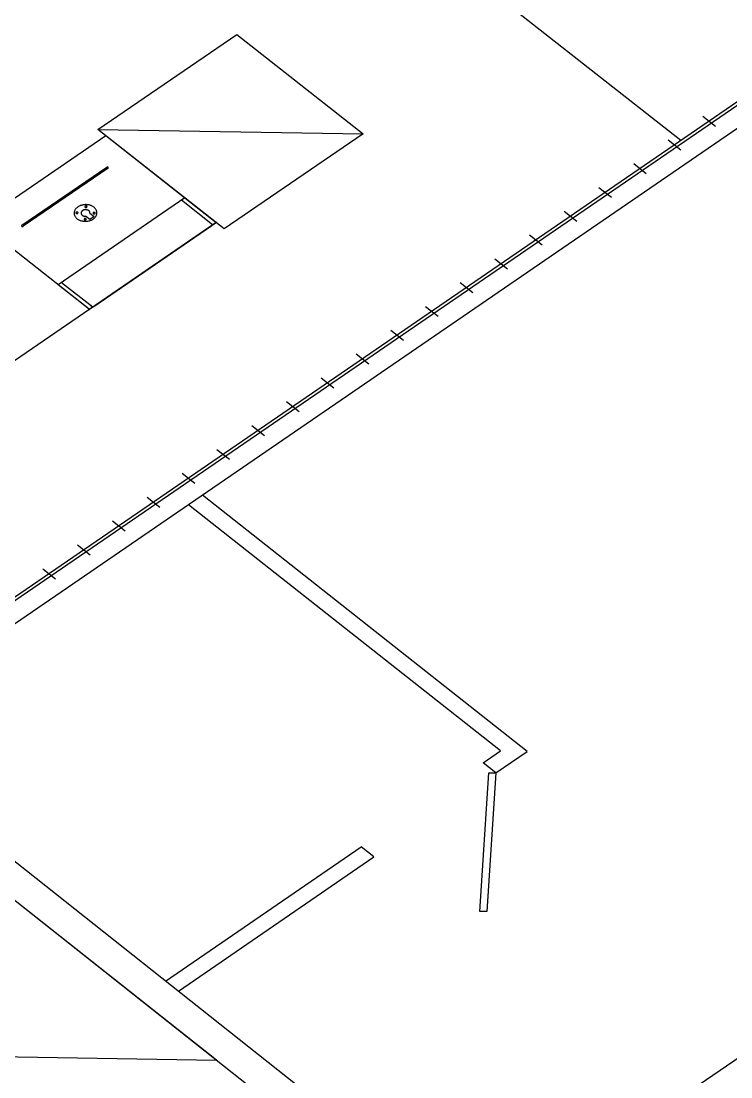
# Model space of a CAD drawing. Extents: x -68 to 264, y 51 to 115.
# Drawn here: x -26.24 to -22.79, y 75.26 to 80.38 of the extents above; entities that cross this region are included whole.
import ezdxf

# ---------------------------------------------------------------- set-up
doc = ezdxf.new("R2010")
doc.units = 0
doc.layers.get('0').update_dxf_attribs({"linetype": 'CONTINUOUS'})

msp = doc.modelspace()

# ---------------------------------------------------------------- linework, layer by layer
for p, q in [((-24.7687, 75.1208), (-33.8097, 82.2763)), ((-19.7388, 82.0454), (-27.098, 77.0019)), ((-19.662, 81.9856), (-27.0213, 76.9412)), ((-19.9126, 81.9431), (-27.1095, 77.011)), ((-23.0353, 79.8031), (-25.117, 81.4368)), ((-25.8627, 79.8571), (-25.189, 80.3175)), ((-25.189, 80.3175), (-24.5768, 79.8362)), ((-22.8663, 79.8719), (-22.9277, 79.92)), ((-27.8507, 78.4421), (-25.8245, 79.827)), ((-26.44, 79.4063), (-25.8245, 79.827)), ((-25.2506, 79.3752), (-25.8627, 79.8571)), ((-25.8627, 79.8571), (-24.5768, 79.8362)), ((-25.8245, 79.827), (-25.2889, 79.4053)), ((-24.5768, 79.8362), (-25.2506, 79.3752)), ((-23.0344, 79.7567), (-23.0958, 79.8048)), ((-26.2315, 79.3922), (-25.82, 79.6735)), ((-25.8139, 79.6687), (-26.2254, 79.3874)), ((-25.8198, 79.6736), (-25.82, 79.6735)), ((-25.8196, 79.6737), (-25.8198, 79.6736)), ((-25.8193, 79.6739), (-25.8196, 79.6737)), ((-25.8191, 79.674), (-25.8193, 79.6739)), ((-25.8188, 79.6741), (-25.8191, 79.674)), ((-25.8186, 79.6742), (-25.8188, 79.6741)), ((-25.8183, 79.6742), (-25.8186, 79.6742)), ((-25.818, 79.6743), (-25.8183, 79.6742)), ((-25.8177, 79.6743), (-25.818, 79.6743)), ((-25.8174, 79.6744), (-25.8177, 79.6743)), ((-25.8172, 79.6744), (-25.8174, 79.6744)), ((-25.8169, 79.6744), (-25.8172, 79.6744)), ((-25.8166, 79.6744), (-25.8169, 79.6744)), ((-25.8163, 79.6744), (-25.8166, 79.6744)), ((-25.816, 79.6743), (-25.8163, 79.6744)), ((-25.8157, 79.6743), (-25.816, 79.6743)), ((-25.8155, 79.6742), (-25.8157, 79.6743)), ((-25.8152, 79.6742), (-25.8155, 79.6742)), ((-25.8149, 79.6741), (-25.8152, 79.6742)), ((-25.8147, 79.674), (-25.8149, 79.6741)), ((-25.8145, 79.6739), (-25.8147, 79.674)), ((-25.8142, 79.6738), (-25.8145, 79.6739)), ((-25.814, 79.6737), (-25.8142, 79.6738)), ((-25.8138, 79.6735), (-25.814, 79.6737)), ((-25.8139, 79.6687), (-25.8137, 79.6688)), ((-25.8136, 79.6734), (-25.8138, 79.6735)), ((-25.8137, 79.6688), (-25.8135, 79.669)), ((-25.8134, 79.6732), (-25.8136, 79.6734)), ((-25.8135, 79.669), (-25.8133, 79.6691)), ((-25.8132, 79.673), (-25.8134, 79.6732)), ((-25.8133, 79.6691), (-25.8132, 79.6693)), ((-25.8131, 79.6729), (-25.8132, 79.673)), ((-25.8132, 79.6693), (-25.813, 79.6695)), ((-25.8129, 79.6727), (-25.8131, 79.6729)), ((-25.813, 79.6695), (-25.8129, 79.6697)), ((-25.8128, 79.6725), (-25.8129, 79.6727)), ((-25.8129, 79.6697), (-25.8128, 79.6699)), ((-25.8127, 79.6723), (-25.8128, 79.6725)), ((-25.8128, 79.6699), (-25.8126, 79.6701)), ((-25.8126, 79.6721), (-25.8127, 79.6723)), ((-25.8125, 79.6719), (-25.8126, 79.6721)), ((-25.8126, 79.6703), (-25.8125, 79.6705)), ((-25.8126, 79.6701), (-25.8126, 79.6703)), ((-25.8125, 79.6717), (-25.8125, 79.6719)), ((-25.8124, 79.6715), (-25.8125, 79.6717)), ((-25.8125, 79.6705), (-25.8124, 79.6707)), ((-25.8124, 79.6713), (-25.8124, 79.6715)), ((-25.8124, 79.6711), (-25.8124, 79.6713)), ((-25.8124, 79.6709), (-25.8124, 79.6711)), ((-25.8124, 79.6707), (-25.8124, 79.6709)), ((-23.2026, 79.6414), (-23.2639, 79.6896)), ((-23.3707, 79.5262), (-23.4321, 79.5744)), ((-25.4407, 79.5249), (-26.0563, 79.1039)), ((-25.4407, 79.5249), (-25.4576, 79.5134)), ((-25.3065, 79.3944), (-25.4576, 79.5134)), ((-25.4407, 79.5249), (-25.2896, 79.4059)), ((-25.9778, 79.4554), (-25.9781, 79.4528)), ((-25.9773, 79.4581), (-25.9778, 79.4554)), ((-25.9765, 79.4607), (-25.9773, 79.4581)), ((-25.9755, 79.4632), (-25.9765, 79.4607)), ((-25.9743, 79.4658), (-25.9755, 79.4632)), ((-25.9729, 79.4682), (-25.9743, 79.4658)), ((-25.9712, 79.4706), (-25.9729, 79.4682)), ((-25.9694, 79.4729), (-25.9712, 79.4706)), ((-25.9673, 79.4751), (-25.9694, 79.4729)), ((-25.9689, 79.4543), (-25.9691, 79.4541)), ((-25.9687, 79.4545), (-25.9689, 79.4543)), ((-25.9686, 79.4547), (-25.9687, 79.4545)), ((-25.9683, 79.4549), (-25.9686, 79.4547)), ((-25.9681, 79.4551), (-25.9683, 79.4549)), ((-25.9679, 79.4553), (-25.9681, 79.4551)), ((-25.9676, 79.4555), (-25.9679, 79.4553)), ((-25.9674, 79.4556), (-25.9676, 79.4555)), ((-25.9671, 79.4557), (-25.9674, 79.4556)), ((-25.9651, 79.4772), (-25.9673, 79.4751)), ((-25.9668, 79.4559), (-25.9671, 79.4557)), ((-25.9665, 79.456), (-25.9668, 79.4559)), ((-25.9662, 79.4561), (-25.9665, 79.456)), ((-25.9658, 79.4562), (-25.9662, 79.4561)), ((-25.9655, 79.4562), (-25.9658, 79.4562)), ((-25.9652, 79.4563), (-25.9655, 79.4562)), ((-25.9649, 79.4563), (-25.9652, 79.4563)), ((-25.9626, 79.4792), (-25.9651, 79.4772)), ((-25.9645, 79.4563), (-25.9649, 79.4563)), ((-25.9642, 79.4563), (-25.9645, 79.4563)), ((-25.9639, 79.4563), (-25.9642, 79.4563)), ((-25.9635, 79.4563), (-25.9639, 79.4563)), ((-25.9632, 79.4562), (-25.9635, 79.4563)), ((-25.9629, 79.4562), (-25.9632, 79.4562)), ((-25.9626, 79.4561), (-25.9629, 79.4562)), ((-25.96, 79.4811), (-25.9626, 79.4792)), ((-25.9622, 79.456), (-25.9626, 79.4561)), ((-25.962, 79.4559), (-25.9622, 79.456)), ((-25.9617, 79.4558), (-25.962, 79.4559)), ((-25.9614, 79.4557), (-25.9617, 79.4558)), ((-25.9611, 79.4555), (-25.9614, 79.4557)), ((-25.9609, 79.4553), (-25.9611, 79.4555)), ((-25.9606, 79.4552), (-25.9609, 79.4553)), ((-25.9604, 79.455), (-25.9606, 79.4552)), ((-25.9602, 79.4548), (-25.9604, 79.455)), ((-25.96, 79.4546), (-25.9602, 79.4548)), ((-25.9573, 79.4829), (-25.96, 79.4811)), ((-25.9599, 79.4544), (-25.96, 79.4546)), ((-25.9597, 79.4542), (-25.9599, 79.4544)), ((-25.9596, 79.4539), (-25.9597, 79.4542)), ((-25.9544, 79.4845), (-25.9573, 79.4829)), ((-25.9513, 79.486), (-25.9544, 79.4845)), ((-25.9482, 79.4874), (-25.9513, 79.486)), ((-25.9449, 79.4886), (-25.9482, 79.4874)), ((-25.9416, 79.4896), (-25.9449, 79.4886)), ((-25.944, 79.455), (-25.9443, 79.4539)), ((-25.9437, 79.456), (-25.944, 79.455)), ((-25.9433, 79.4569), (-25.9437, 79.456)), ((-25.9427, 79.4579), (-25.9433, 79.4569)), ((-25.9421, 79.4588), (-25.9427, 79.4579)), ((-25.9414, 79.4597), (-25.9421, 79.4588)), ((-25.9381, 79.4905), (-25.9416, 79.4896)), ((-25.9407, 79.4606), (-25.9414, 79.4597)), ((-25.9399, 79.4614), (-25.9407, 79.4606)), ((-25.9389, 79.4622), (-25.9399, 79.4614)), ((-25.938, 79.463), (-25.9389, 79.4622)), ((-25.9346, 79.4912), (-25.9381, 79.4905)), ((-25.9369, 79.4637), (-25.938, 79.463)), ((-25.9358, 79.4644), (-25.9369, 79.4637)), ((-25.9347, 79.465), (-25.9358, 79.4644)), ((-25.9335, 79.4655), (-25.9347, 79.465)), ((-25.9311, 79.4917), (-25.9346, 79.4912)), ((-25.9323, 79.466), (-25.9335, 79.4655)), ((-25.931, 79.4665), (-25.9323, 79.466)), ((-25.9275, 79.4921), (-25.9311, 79.4917)), ((-25.9297, 79.4668), (-25.931, 79.4665)), ((-25.9283, 79.4671), (-25.9297, 79.4668)), ((-25.927, 79.4674), (-25.9283, 79.4671)), ((-25.9239, 79.4923), (-25.9275, 79.4921)), ((-25.9256, 79.4676), (-25.927, 79.4674)), ((-25.9259, 79.4832), (-25.926, 79.4829)), ((-25.926, 79.4829), (-25.926, 79.4827)), ((-25.926, 79.4827), (-25.926, 79.4824)), ((-25.926, 79.4824), (-25.926, 79.4822)), ((-25.926, 79.4822), (-25.926, 79.4819)), ((-25.926, 79.4819), (-25.926, 79.4817)), ((-25.926, 79.4817), (-25.9259, 79.4814)), ((-25.9258, 79.4834), (-25.9259, 79.4832)), ((-25.9259, 79.4814), (-25.9258, 79.4812)), ((-25.9257, 79.4836), (-25.9258, 79.4834)), ((-25.9258, 79.4812), (-25.9257, 79.481)), ((-25.9255, 79.4839), (-25.9257, 79.4836)), ((-25.9257, 79.481), (-25.9256, 79.4808)), ((-25.9256, 79.4808), (-25.9255, 79.4805)), ((-25.9242, 79.4677), (-25.9256, 79.4676)), ((-25.9254, 79.4841), (-25.9255, 79.4839)), ((-25.9255, 79.4805), (-25.9253, 79.4803)), ((-25.9252, 79.4843), (-25.9254, 79.4841)), ((-25.9253, 79.4803), (-25.9251, 79.4801)), ((-25.925, 79.4845), (-25.9252, 79.4843)), ((-25.9251, 79.4801), (-25.9249, 79.4799)), ((-25.9248, 79.4847), (-25.925, 79.4845)), ((-25.9249, 79.4799), (-25.9247, 79.4797)), ((-25.9246, 79.4849), (-25.9248, 79.4847)), ((-25.9247, 79.4797), (-25.9245, 79.4796)), ((-25.9244, 79.4851), (-25.9246, 79.4849)), ((-25.9245, 79.4796), (-25.9242, 79.4794)), ((-25.9241, 79.4852), (-25.9244, 79.4851)), ((-25.9242, 79.4794), (-25.924, 79.4793)), ((-25.9228, 79.4677), (-25.9242, 79.4677)), ((-25.9238, 79.4854), (-25.9241, 79.4852)), ((-25.924, 79.4793), (-25.9237, 79.4791)), ((-25.9203, 79.4923), (-25.9239, 79.4923)), ((-25.9236, 79.4855), (-25.9238, 79.4854)), ((-25.9237, 79.4791), (-25.9234, 79.479)), ((-25.9233, 79.4856), (-25.9236, 79.4855)), ((-25.9234, 79.479), (-25.9231, 79.4789)), ((-25.923, 79.4857), (-25.9233, 79.4856)), ((-25.9231, 79.4789), (-25.9228, 79.4788)), ((-25.9226, 79.4858), (-25.923, 79.4857)), ((-25.9228, 79.4788), (-25.9225, 79.4787)), ((-25.9214, 79.4677), (-25.9228, 79.4677)), ((-25.9223, 79.4859), (-25.9226, 79.4858)), ((-25.9225, 79.4787), (-25.9222, 79.4787)), ((-25.922, 79.486), (-25.9223, 79.4859)), ((-25.9222, 79.4787), (-25.9218, 79.4786)), ((-25.9217, 79.486), (-25.922, 79.486)), ((-25.9218, 79.4786), (-25.9215, 79.4786)), ((-25.9213, 79.4861), (-25.9217, 79.486)), ((-25.9215, 79.4786), (-25.9212, 79.4786)), ((-25.92, 79.4677), (-25.9214, 79.4677)), ((-25.921, 79.4861), (-25.9213, 79.4861)), ((-25.9212, 79.4786), (-25.9208, 79.4786)), ((-25.9207, 79.4861), (-25.921, 79.4861)), ((-25.9208, 79.4786), (-25.9205, 79.4786)), ((-25.9203, 79.4861), (-25.9207, 79.4861)), ((-25.9205, 79.4786), (-25.9202, 79.4786)), ((-25.9166, 79.4922), (-25.9203, 79.4923)), ((-25.92, 79.486), (-25.9203, 79.4861)), ((-25.9202, 79.4786), (-25.9198, 79.4787)), ((-25.9197, 79.486), (-25.92, 79.486)), ((-25.9186, 79.4675), (-25.92, 79.4677)), ((-25.9198, 79.4787), (-25.9195, 79.4788)), ((-25.9193, 79.4859), (-25.9197, 79.486)), ((-25.9195, 79.4788), (-25.9192, 79.4788)), ((-25.919, 79.4859), (-25.9193, 79.4859)), ((-25.9192, 79.4788), (-25.9189, 79.4789)), ((-25.9187, 79.4858), (-25.919, 79.4859)), ((-25.9189, 79.4789), (-25.9186, 79.479)), ((-25.9184, 79.4857), (-25.9187, 79.4858)), ((-25.9186, 79.479), (-25.9183, 79.4792)), ((-25.9173, 79.4673), (-25.9186, 79.4675)), ((-25.9181, 79.4855), (-25.9184, 79.4857)), ((-25.9183, 79.4792), (-25.918, 79.4793)), ((-25.9179, 79.4854), (-25.9181, 79.4855)), ((-25.918, 79.4793), (-25.9177, 79.4795)), ((-25.9176, 79.4853), (-25.9179, 79.4854)), ((-25.9177, 79.4795), (-25.9175, 79.4796)), ((-25.9174, 79.4851), (-25.9176, 79.4853)), ((-25.9175, 79.4796), (-25.9172, 79.4798)), ((-25.9171, 79.4849), (-25.9174, 79.4851)), ((-25.9159, 79.467), (-25.9173, 79.4673)), ((-25.9172, 79.4798), (-25.917, 79.48)), ((-25.9169, 79.4848), (-25.9171, 79.4849)), ((-25.917, 79.48), (-25.9168, 79.4802)), ((-25.9167, 79.4846), (-25.9169, 79.4848)), ((-25.9168, 79.4802), (-25.9166, 79.4804)), ((-25.9165, 79.4844), (-25.9167, 79.4846)), ((-25.9131, 79.4919), (-25.9166, 79.4922)), ((-25.9166, 79.4804), (-25.9164, 79.4806)), ((-25.9164, 79.4841), (-25.9165, 79.4844)), ((-25.9162, 79.4839), (-25.9164, 79.4841)), ((-25.9164, 79.4806), (-25.9163, 79.4808)), ((-25.9163, 79.4808), (-25.9161, 79.4811)), ((-25.9161, 79.4837), (-25.9162, 79.4839)), ((-25.916, 79.4835), (-25.9161, 79.4837)), ((-25.9161, 79.4811), (-25.916, 79.4813)), ((-25.9159, 79.4832), (-25.916, 79.4835)), ((-25.916, 79.4813), (-25.9159, 79.4815)), ((-25.9158, 79.483), (-25.9159, 79.4832)), ((-25.9159, 79.4818), (-25.9158, 79.482)), ((-25.9159, 79.4815), (-25.9159, 79.4818)), ((-25.9146, 79.4667), (-25.9159, 79.467)), ((-25.9158, 79.4827), (-25.9158, 79.483)), ((-25.9158, 79.4825), (-25.9158, 79.4827)), ((-25.9158, 79.4823), (-25.9158, 79.4825)), ((-25.9158, 79.482), (-25.9158, 79.4823)), ((-25.9134, 79.4663), (-25.9146, 79.4667)), ((-25.9121, 79.4658), (-25.9134, 79.4663)), ((-25.9095, 79.4914), (-25.9131, 79.4919)), ((-25.9109, 79.4653), (-25.9121, 79.4658)), ((-25.9098, 79.4647), (-25.9109, 79.4653)), ((-25.9087, 79.4641), (-25.9098, 79.4647)), ((-25.9061, 79.4907), (-25.9095, 79.4914)), ((-25.9077, 79.4634), (-25.9087, 79.4641)), ((-25.9067, 79.4627), (-25.9077, 79.4634)), ((-25.9058, 79.4619), (-25.9067, 79.4627)), ((-25.9027, 79.4899), (-25.9061, 79.4907)), ((-25.905, 79.4611), (-25.9058, 79.4619)), ((-25.9043, 79.4603), (-25.905, 79.4611)), ((-25.9036, 79.4594), (-25.9043, 79.4603)), ((-25.903, 79.4585), (-25.9036, 79.4594)), ((-25.9025, 79.4575), (-25.903, 79.4585)), ((-25.8994, 79.4889), (-25.9027, 79.4899)), ((-25.9021, 79.4566), (-25.9025, 79.4575)), ((-25.9018, 79.4556), (-25.9021, 79.4566)), ((-25.9015, 79.4546), (-25.9018, 79.4556)), ((-25.9014, 79.4536), (-25.9015, 79.4546)), ((-25.8961, 79.4878), (-25.8994, 79.4889)), ((-25.893, 79.4865), (-25.8961, 79.4878)), ((-25.8901, 79.485), (-25.893, 79.4865)), ((-25.8872, 79.4834), (-25.8901, 79.485)), ((-25.8846, 79.4817), (-25.8872, 79.4834)), ((-25.882, 79.4799), (-25.8846, 79.4817)), ((-25.8843, 79.4543), (-25.8846, 79.4541)), ((-25.8841, 79.4544), (-25.8843, 79.4543)), ((-25.8838, 79.4545), (-25.8841, 79.4544)), ((-25.8835, 79.4546), (-25.8838, 79.4545)), ((-25.8832, 79.4547), (-25.8835, 79.4546)), ((-25.8828, 79.4548), (-25.8832, 79.4547)), ((-25.8825, 79.4549), (-25.8828, 79.4548)), ((-25.8822, 79.4549), (-25.8825, 79.4549)), ((-25.8818, 79.455), (-25.8822, 79.4549)), ((-25.8797, 79.4779), (-25.882, 79.4799)), ((-25.8815, 79.455), (-25.8818, 79.455)), ((-25.8812, 79.455), (-25.8815, 79.455)), ((-25.8808, 79.455), (-25.8812, 79.455)), ((-25.8805, 79.4549), (-25.8808, 79.455)), ((-25.8802, 79.4549), (-25.8805, 79.4549)), ((-25.8799, 79.4548), (-25.8802, 79.4549)), ((-25.8795, 79.4548), (-25.8799, 79.4548)), ((-25.8775, 79.4758), (-25.8797, 79.4779)), ((-25.8792, 79.4547), (-25.8795, 79.4548)), ((-25.8789, 79.4546), (-25.8792, 79.4547)), ((-25.8787, 79.4544), (-25.8789, 79.4546)), ((-25.8784, 79.4543), (-25.8787, 79.4544)), ((-25.8781, 79.4542), (-25.8784, 79.4543)), ((-25.8779, 79.454), (-25.8781, 79.4542)), ((-25.8756, 79.4736), (-25.8775, 79.4758)), ((-25.8738, 79.4714), (-25.8756, 79.4736)), ((-25.8723, 79.469), (-25.8738, 79.4714)), ((-25.871, 79.4666), (-25.8723, 79.469)), ((-25.8698, 79.4641), (-25.871, 79.4666)), ((-25.869, 79.4615), (-25.8698, 79.4641)), ((-25.8683, 79.4589), (-25.869, 79.4615)), ((-25.8679, 79.4563), (-25.8683, 79.4589)), ((-25.8677, 79.4537), (-25.8679, 79.4563)), ((-23.539, 79.4109), (-23.6003, 79.4591)), ((-25.2889, 79.4053), (-27.3153, 78.0188)), ((-25.9044, 78.9842), (-26.44, 79.4063)), ((-25.9781, 79.4528), (-25.9781, 79.4502)), ((-25.9781, 79.4502), (-25.978, 79.4475)), ((-25.978, 79.4475), (-25.9775, 79.4449)), ((-25.9775, 79.4449), (-25.9769, 79.4423)), ((-25.9769, 79.4423), (-25.976, 79.4398)), ((-25.976, 79.4398), (-25.9749, 79.4373)), ((-25.9749, 79.4373), (-25.9736, 79.4348)), ((-25.9736, 79.4348), (-25.972, 79.4325)), ((-25.972, 79.4325), (-25.9703, 79.4302)), ((-25.9703, 79.4302), (-25.9683, 79.428)), ((-25.9695, 79.4529), (-25.9696, 79.4527)), ((-25.9696, 79.4527), (-25.9696, 79.4524)), ((-25.9696, 79.4524), (-25.9695, 79.4522)), ((-25.9694, 79.4534), (-25.9695, 79.4532)), ((-25.9695, 79.4532), (-25.9695, 79.4529)), ((-25.9695, 79.4522), (-25.9695, 79.4519)), ((-25.9695, 79.4519), (-25.9694, 79.4517)), ((-25.9693, 79.4536), (-25.9694, 79.4534)), ((-25.9694, 79.4517), (-25.9694, 79.4515)), ((-25.9694, 79.4515), (-25.9693, 79.4512)), ((-25.9692, 79.4539), (-25.9693, 79.4536)), ((-25.9693, 79.4512), (-25.9691, 79.451)), ((-25.9691, 79.4541), (-25.9692, 79.4539)), ((-25.9691, 79.451), (-25.969, 79.4508)), ((-25.969, 79.4508), (-25.9688, 79.4506)), ((-25.9688, 79.4506), (-25.9686, 79.4504)), ((-25.9686, 79.4504), (-25.9684, 79.4502)), ((-25.9684, 79.4502), (-25.9682, 79.45)), ((-25.9683, 79.428), (-25.9662, 79.4259)), ((-25.9682, 79.45), (-25.968, 79.4498)), ((-25.968, 79.4498), (-25.9677, 79.4497)), ((-25.9677, 79.4497), (-25.9675, 79.4495)), ((-25.9675, 79.4495), (-25.9672, 79.4494)), ((-25.9672, 79.4494), (-25.9669, 79.4493)), ((-25.9669, 79.4493), (-25.9666, 79.4491)), ((-25.9666, 79.4491), (-25.9663, 79.4491)), ((-25.9663, 79.4491), (-25.966, 79.449)), ((-25.9662, 79.4259), (-25.9638, 79.4239)), ((-25.966, 79.449), (-25.9657, 79.4489)), ((-25.9657, 79.4489), (-25.9654, 79.4489)), ((-25.9654, 79.4489), (-25.965, 79.4488)), ((-25.965, 79.4488), (-25.9647, 79.4488)), ((-25.9647, 79.4488), (-25.9644, 79.4488)), ((-25.9644, 79.4488), (-25.964, 79.4488)), ((-25.964, 79.4488), (-25.9637, 79.4489)), ((-25.9638, 79.4239), (-25.9613, 79.4221)), ((-25.9637, 79.4489), (-25.9634, 79.4489)), ((-25.9634, 79.4489), (-25.963, 79.449)), ((-25.963, 79.449), (-25.9627, 79.4491)), ((-25.9627, 79.4491), (-25.9624, 79.4492)), ((-25.9624, 79.4492), (-25.9621, 79.4493)), ((-25.9621, 79.4493), (-25.9618, 79.4494)), ((-25.9618, 79.4494), (-25.9615, 79.4496)), ((-25.9615, 79.4496), (-25.9612, 79.4497)), ((-25.9613, 79.4221), (-25.9586, 79.4204)), ((-25.9612, 79.4497), (-25.961, 79.4499)), ((-25.961, 79.4499), (-25.9608, 79.45)), ((-25.9608, 79.45), (-25.9605, 79.4502)), ((-25.9605, 79.4502), (-25.9603, 79.4504)), ((-25.9603, 79.4504), (-25.9601, 79.4506)), ((-25.9601, 79.4506), (-25.96, 79.4508)), ((-25.96, 79.4508), (-25.9598, 79.4511)), ((-25.9598, 79.4511), (-25.9597, 79.4513)), ((-25.9597, 79.4513), (-25.9596, 79.4515)), ((-25.9595, 79.4537), (-25.9596, 79.4539)), ((-25.9596, 79.4515), (-25.9595, 79.4518)), ((-25.9594, 79.4535), (-25.9595, 79.4537)), ((-25.9595, 79.4518), (-25.9594, 79.452)), ((-25.9594, 79.4532), (-25.9594, 79.4535)), ((-25.9593, 79.453), (-25.9594, 79.4532)), ((-25.9594, 79.452), (-25.9593, 79.4523)), ((-25.9593, 79.4527), (-25.9593, 79.453)), ((-25.9593, 79.4525), (-25.9593, 79.4527)), ((-25.9593, 79.4523), (-25.9593, 79.4525)), ((-25.9586, 79.4204), (-25.9558, 79.4188)), ((-25.9558, 79.4188), (-25.9528, 79.4173)), ((-25.9528, 79.4173), (-25.9497, 79.416)), ((-25.9497, 79.416), (-25.9465, 79.4149)), ((-25.9465, 79.4149), (-25.9432, 79.4139)), ((-25.9445, 79.4529), (-25.9446, 79.4519)), ((-25.9446, 79.4519), (-25.9445, 79.4509)), ((-25.9443, 79.4539), (-25.9445, 79.4529)), ((-25.9445, 79.4509), (-25.9444, 79.4499)), ((-25.9444, 79.4499), (-25.9443, 79.4488)), ((-25.9443, 79.4488), (-25.944, 79.4479)), ((-25.944, 79.4479), (-25.9436, 79.4469)), ((-25.9436, 79.4469), (-25.9432, 79.4459)), ((-25.9432, 79.4459), (-25.9426, 79.445)), ((-25.9432, 79.4139), (-25.9398, 79.4131)), ((-25.9426, 79.445), (-25.942, 79.4441)), ((-25.942, 79.4441), (-25.9413, 79.4432)), ((-25.9413, 79.4432), (-25.9405, 79.4424)), ((-25.9405, 79.4424), (-25.9397, 79.4416)), ((-25.9398, 79.4131), (-25.9363, 79.4124)), ((-25.9397, 79.4416), (-25.9388, 79.4408)), ((-25.9388, 79.4408), (-25.9378, 79.4401)), ((-25.9378, 79.4401), (-25.9367, 79.4394)), ((-25.9367, 79.4394), (-25.9356, 79.4388)), ((-25.9363, 79.4124), (-25.9328, 79.4119)), ((-25.9356, 79.4388), (-25.9345, 79.4383)), ((-25.9345, 79.4383), (-25.9333, 79.4378)), ((-25.9333, 79.4378), (-25.932, 79.4374)), ((-25.9328, 79.4119), (-25.9292, 79.4116)), ((-25.932, 79.4374), (-25.9307, 79.437)), ((-25.9307, 79.437), (-25.9294, 79.4367)), ((-25.93, 79.4218), (-25.9301, 79.4216)), ((-25.9301, 79.4216), (-25.9301, 79.4213)), ((-25.9301, 79.4213), (-25.9301, 79.4211)), ((-25.9301, 79.4211), (-25.93, 79.4208)), ((-25.9299, 79.4223), (-25.93, 79.422)), ((-25.93, 79.422), (-25.93, 79.4218)), ((-25.93, 79.4208), (-25.93, 79.4206)), ((-25.93, 79.4206), (-25.9299, 79.4203)), ((-25.9298, 79.4225), (-25.9299, 79.4223)), ((-25.9299, 79.4203), (-25.9298, 79.4201)), ((-25.9297, 79.4228), (-25.9298, 79.4225)), ((-25.9298, 79.4201), (-25.9296, 79.4199)), ((-25.9296, 79.423), (-25.9297, 79.4228)), ((-25.9294, 79.4232), (-25.9296, 79.423)), ((-25.9296, 79.4199), (-25.9295, 79.4197)), ((-25.9295, 79.4197), (-25.9293, 79.4195)), ((-25.9294, 79.4367), (-25.9281, 79.4364)), ((-25.9293, 79.4234), (-25.9294, 79.4232)), ((-25.9291, 79.4236), (-25.9293, 79.4234)), ((-25.9293, 79.4195), (-25.9292, 79.4193)), ((-25.9292, 79.4193), (-25.929, 79.4191)), ((-25.9292, 79.4116), (-25.9256, 79.4115)), ((-25.9289, 79.4238), (-25.9291, 79.4236)), ((-25.929, 79.4191), (-25.9287, 79.4189)), ((-25.9286, 79.424), (-25.9289, 79.4238)), ((-25.9287, 79.4189), (-25.9285, 79.4187)), ((-25.9284, 79.4242), (-25.9286, 79.424)), ((-25.9285, 79.4187), (-25.9283, 79.4185)), ((-25.9281, 79.4243), (-25.9284, 79.4242)), ((-25.9283, 79.4185), (-25.928, 79.4184)), ((-25.9281, 79.4364), (-25.9267, 79.4362)), ((-25.9279, 79.4245), (-25.9281, 79.4243)), ((-25.928, 79.4184), (-25.9277, 79.4183)), ((-25.9276, 79.4246), (-25.9279, 79.4245)), ((-25.9277, 79.4183), (-25.9274, 79.4181)), ((-25.9273, 79.4248), (-25.9276, 79.4246)), ((-25.9274, 79.4181), (-25.9271, 79.418)), ((-25.927, 79.4249), (-25.9273, 79.4248)), ((-25.9271, 79.418), (-25.9268, 79.4179)), ((-25.9267, 79.425), (-25.927, 79.4249)), ((-25.9268, 79.4179), (-25.9265, 79.4179)), ((-25.9267, 79.4362), (-25.9253, 79.4361)), ((-25.9264, 79.4251), (-25.9267, 79.425)), ((-25.9265, 79.4179), (-25.9262, 79.4178)), ((-25.926, 79.4251), (-25.9264, 79.4251)), ((-25.9262, 79.4178), (-25.9259, 79.4178)), ((-25.9257, 79.4252), (-25.926, 79.4251)), ((-25.9259, 79.4178), (-25.9255, 79.4177)), ((-25.9254, 79.4252), (-25.9257, 79.4252)), ((-25.9256, 79.4115), (-25.922, 79.4115)), ((-25.9255, 79.4177), (-25.9252, 79.4177)), ((-25.925, 79.4252), (-25.9254, 79.4252)), ((-25.9253, 79.4361), (-25.9239, 79.4361)), ((-25.9252, 79.4177), (-25.9249, 79.4177)), ((-25.9247, 79.4252), (-25.925, 79.4252)), ((-25.9249, 79.4177), (-25.9245, 79.4177)), ((-25.9244, 79.4252), (-25.9247, 79.4252)), ((-25.9245, 79.4177), (-25.9242, 79.4178)), ((-25.924, 79.4252), (-25.9244, 79.4252)), ((-25.9242, 79.4178), (-25.9239, 79.4178)), ((-25.9237, 79.4251), (-25.924, 79.4252)), ((-25.9239, 79.4361), (-25.9225, 79.4361)), ((-25.9239, 79.4178), (-25.9235, 79.4179)), ((-25.9234, 79.4251), (-25.9237, 79.4251)), ((-25.9235, 79.4179), (-25.9232, 79.418)), ((-25.9231, 79.425), (-25.9234, 79.4251)), ((-25.9232, 79.418), (-25.9229, 79.4181)), ((-25.9228, 79.4249), (-25.9231, 79.425)), ((-25.9229, 79.4181), (-25.9226, 79.4182)), ((-25.9225, 79.4248), (-25.9228, 79.4249)), ((-25.9226, 79.4182), (-25.9223, 79.4183)), ((-25.9027, 79.4205), (-25.9225, 79.4361)), ((-25.9222, 79.4247), (-25.9225, 79.4248)), ((-25.9223, 79.4183), (-25.922, 79.4184)), ((-25.9219, 79.4245), (-25.9222, 79.4247)), ((-25.922, 79.4184), (-25.9218, 79.4186)), ((-25.922, 79.4115), (-25.9184, 79.4117)), ((-25.9216, 79.4244), (-25.9219, 79.4245)), ((-25.9218, 79.4186), (-25.9215, 79.4188)), ((-25.9214, 79.4242), (-25.9216, 79.4244)), ((-25.9215, 79.4188), (-25.9213, 79.4189)), ((-25.9212, 79.4241), (-25.9214, 79.4242)), ((-25.9213, 79.4189), (-25.921, 79.4191)), ((-25.9209, 79.4239), (-25.9212, 79.4241)), ((-25.921, 79.4191), (-25.9208, 79.4193)), ((-25.9207, 79.4237), (-25.9209, 79.4239)), ((-25.9208, 79.4193), (-25.9206, 79.4195)), ((-25.9206, 79.4235), (-25.9207, 79.4237)), ((-25.9204, 79.4233), (-25.9206, 79.4235)), ((-25.9206, 79.4195), (-25.9205, 79.4197)), ((-25.9205, 79.4197), (-25.9203, 79.42)), ((-25.9202, 79.4231), (-25.9204, 79.4233)), ((-25.9203, 79.42), (-25.9202, 79.4202)), ((-25.9201, 79.4228), (-25.9202, 79.4231)), ((-25.9202, 79.4202), (-25.9201, 79.4204)), ((-25.92, 79.4226), (-25.9201, 79.4228)), ((-25.9201, 79.4204), (-25.92, 79.4207)), ((-25.9199, 79.4224), (-25.92, 79.4226)), ((-25.92, 79.4207), (-25.9199, 79.4209)), ((-25.9199, 79.4221), (-25.9199, 79.4224)), ((-25.9198, 79.4219), (-25.9199, 79.4221)), ((-25.9199, 79.4211), (-25.9198, 79.4214)), ((-25.9199, 79.4209), (-25.9199, 79.4211)), ((-25.9198, 79.4216), (-25.9198, 79.4219)), ((-25.9198, 79.4214), (-25.9198, 79.4216)), ((-25.9184, 79.4117), (-25.9148, 79.4121)), ((-25.9148, 79.4121), (-25.9112, 79.4126)), ((-25.9112, 79.4126), (-25.9077, 79.4133)), ((-25.9077, 79.4133), (-25.9043, 79.4142)), ((-25.9043, 79.4142), (-25.9009, 79.4152)), ((-25.8816, 79.4349), (-25.9027, 79.4205)), ((-25.9013, 79.4525), (-25.9014, 79.4536)), ((-25.9014, 79.4505), (-25.9013, 79.4515)), ((-25.9014, 79.4505), (-25.8816, 79.4349)), ((-25.9013, 79.4515), (-25.9013, 79.4525)), ((-25.9009, 79.4152), (-25.8977, 79.4164)), ((-25.8977, 79.4164), (-25.8945, 79.4178)), ((-25.8945, 79.4178), (-25.8915, 79.4193)), ((-25.8915, 79.4193), (-25.8886, 79.4209)), ((-25.8886, 79.4209), (-25.8858, 79.4227)), ((-25.8864, 79.452), (-25.8865, 79.4518)), ((-25.8865, 79.4518), (-25.8865, 79.4516)), ((-25.8865, 79.4516), (-25.8865, 79.4513)), ((-25.8865, 79.4513), (-25.8865, 79.4511)), ((-25.8865, 79.4511), (-25.8865, 79.4508)), ((-25.8865, 79.4508), (-25.8865, 79.4506)), ((-25.8865, 79.4506), (-25.8864, 79.4503)), ((-25.8863, 79.4523), (-25.8864, 79.452)), ((-25.8864, 79.4503), (-25.8864, 79.4501)), ((-25.8864, 79.4501), (-25.8862, 79.4499)), ((-25.8862, 79.4525), (-25.8863, 79.4523)), ((-25.8861, 79.4527), (-25.8862, 79.4525)), ((-25.8862, 79.4499), (-25.8861, 79.4496)), ((-25.8859, 79.453), (-25.8861, 79.4527)), ((-25.8861, 79.4496), (-25.886, 79.4494)), ((-25.886, 79.4494), (-25.8858, 79.4492)), ((-25.8857, 79.4532), (-25.8859, 79.453)), ((-25.8858, 79.4492), (-25.8856, 79.449)), ((-25.8858, 79.4227), (-25.8832, 79.4246)), ((-25.8855, 79.4534), (-25.8857, 79.4532)), ((-25.8856, 79.449), (-25.8854, 79.4488)), ((-25.8853, 79.4536), (-25.8855, 79.4534)), ((-25.8854, 79.4488), (-25.8852, 79.4486)), ((-25.8851, 79.4538), (-25.8853, 79.4536)), ((-25.8852, 79.4486), (-25.885, 79.4485)), ((-25.8849, 79.4539), (-25.8851, 79.4538)), ((-25.885, 79.4485), (-25.8847, 79.4483)), ((-25.8846, 79.4541), (-25.8849, 79.4539)), ((-25.8847, 79.4483), (-25.8845, 79.4482)), ((-25.8845, 79.4482), (-25.8842, 79.448)), ((-25.8842, 79.448), (-25.8839, 79.4479)), ((-25.8839, 79.4479), (-25.8836, 79.4478)), ((-25.8836, 79.4478), (-25.8833, 79.4477)), ((-25.8833, 79.4477), (-25.883, 79.4476)), ((-25.8832, 79.4246), (-25.8808, 79.4266)), ((-25.883, 79.4476), (-25.8827, 79.4476)), ((-25.8827, 79.4476), (-25.8823, 79.4475)), ((-25.8823, 79.4475), (-25.882, 79.4475)), ((-25.882, 79.4475), (-25.8817, 79.4475)), ((-25.8817, 79.4475), (-25.8813, 79.4475)), ((-25.8813, 79.4475), (-25.881, 79.4475)), ((-25.881, 79.4475), (-25.8807, 79.4475)), ((-25.8808, 79.4266), (-25.8786, 79.4287)), ((-25.8807, 79.4475), (-25.8803, 79.4476)), ((-25.8803, 79.4476), (-25.88, 79.4477)), ((-25.88, 79.4477), (-25.8797, 79.4477)), ((-25.8797, 79.4477), (-25.8794, 79.4478)), ((-25.8794, 79.4478), (-25.8791, 79.4479)), ((-25.8791, 79.4479), (-25.8788, 79.4481)), ((-25.8788, 79.4481), (-25.8785, 79.4482)), ((-25.8786, 79.4287), (-25.8765, 79.4309)), ((-25.8785, 79.4482), (-25.8782, 79.4484)), ((-25.8782, 79.4484), (-25.878, 79.4485)), ((-25.878, 79.4485), (-25.8777, 79.4487)), ((-25.8776, 79.4538), (-25.8779, 79.454)), ((-25.8777, 79.4487), (-25.8775, 79.4489)), ((-25.8774, 79.4536), (-25.8776, 79.4538)), ((-25.8775, 79.4489), (-25.8773, 79.4491)), ((-25.8772, 79.4535), (-25.8774, 79.4536)), ((-25.8773, 79.4491), (-25.8771, 79.4493)), ((-25.877, 79.4532), (-25.8772, 79.4535)), ((-25.8771, 79.4493), (-25.8769, 79.4495)), ((-25.8769, 79.453), (-25.877, 79.4532)), ((-25.8767, 79.4528), (-25.8769, 79.453)), ((-25.8769, 79.4495), (-25.8768, 79.4497)), ((-25.8768, 79.4497), (-25.8767, 79.4499)), ((-25.8766, 79.4526), (-25.8767, 79.4528)), ((-25.8767, 79.4499), (-25.8765, 79.4502)), ((-25.8765, 79.4524), (-25.8766, 79.4526)), ((-25.8764, 79.4521), (-25.8765, 79.4524)), ((-25.8765, 79.4504), (-25.8764, 79.4507)), ((-25.8765, 79.4502), (-25.8765, 79.4504)), ((-25.8765, 79.4309), (-25.8747, 79.4332)), ((-25.8764, 79.4519), (-25.8764, 79.4521)), ((-25.8763, 79.4516), (-25.8764, 79.4519)), ((-25.8764, 79.4507), (-25.8763, 79.4509)), ((-25.8763, 79.4514), (-25.8763, 79.4516)), ((-25.8763, 79.4512), (-25.8763, 79.4514)), ((-25.8763, 79.4509), (-25.8763, 79.4512)), ((-25.8747, 79.4332), (-25.873, 79.4356)), ((-25.873, 79.4356), (-25.8716, 79.4381)), ((-25.8716, 79.4381), (-25.8704, 79.4406)), ((-25.8704, 79.4406), (-25.8694, 79.4431)), ((-25.8694, 79.4431), (-25.8686, 79.4457)), ((-25.8686, 79.4457), (-25.8681, 79.4484)), ((-25.8681, 79.4484), (-25.8678, 79.451)), ((-25.8678, 79.451), (-25.8677, 79.4537)), ((-25.2889, 79.4053), (-25.3099, 79.3909)), ((-25.3056, 79.3952), (-25.2908, 79.4054)), ((-25.2897, 79.4048), (-25.3049, 79.3944)), ((-25.3006, 79.4131), (-25.2996, 79.4138)), ((-25.2908, 79.4054), (-25.3006, 79.4131)), ((-25.2897, 79.4048), (-25.2897, 79.4048)), ((-25.2897, 79.4048), (-25.2896, 79.4048)), ((-25.2895, 79.4059), (-25.2896, 79.4059)), ((-25.2896, 79.4059), (-25.2896, 79.4059)), ((-25.2896, 79.4048), (-25.2896, 79.4049)), ((-25.2896, 79.4049), (-25.2895, 79.4049)), ((-25.2895, 79.4058), (-25.2895, 79.4059)), ((-25.2894, 79.4057), (-25.2895, 79.4058)), ((-25.2895, 79.4058), (-25.2895, 79.4058)), ((-25.2895, 79.4049), (-25.2895, 79.405)), ((-25.2895, 79.405), (-25.2894, 79.405)), ((-25.2894, 79.4056), (-25.2894, 79.4057)), ((-25.2894, 79.4057), (-25.2894, 79.4057)), ((-25.2893, 79.4055), (-25.2894, 79.4056)), ((-25.2894, 79.4056), (-25.2894, 79.4056)), ((-25.2894, 79.4052), (-25.2893, 79.4053)), ((-25.2894, 79.4051), (-25.2894, 79.4052)), ((-25.2894, 79.4052), (-25.2894, 79.4052)), ((-25.2894, 79.405), (-25.2894, 79.4051)), ((-25.2894, 79.4051), (-25.2894, 79.4051)), ((-25.2893, 79.4054), (-25.2893, 79.4055)), ((-25.2893, 79.4055), (-25.2893, 79.4055)), ((-25.2893, 79.4053), (-25.2893, 79.4054)), ((-25.2893, 79.4054), (-25.2893, 79.4054)), ((-25.2893, 79.4053), (-25.2893, 79.4053)), ((-26.2329, 79.39), (-26.233, 79.3898)), ((-26.233, 79.3898), (-26.233, 79.3895)), ((-26.233, 79.3895), (-26.2329, 79.3893)), ((-26.2328, 79.3906), (-26.2329, 79.3904)), ((-26.2329, 79.3904), (-26.2329, 79.3902)), ((-26.2329, 79.3902), (-26.2329, 79.39)), ((-26.2329, 79.3893), (-26.2329, 79.3891)), ((-26.2329, 79.3891), (-26.2328, 79.3889)), ((-26.2327, 79.3908), (-26.2328, 79.3906)), ((-26.2328, 79.3889), (-26.2328, 79.3887)), ((-26.2328, 79.3887), (-26.2327, 79.3885)), ((-26.2326, 79.391), (-26.2327, 79.3908)), ((-26.2327, 79.3885), (-26.2326, 79.3883)), ((-26.2325, 79.3912), (-26.2326, 79.391)), ((-26.2326, 79.3883), (-26.2324, 79.3881)), ((-26.2324, 79.3914), (-26.2325, 79.3912)), ((-26.2322, 79.3915), (-26.2324, 79.3914)), ((-26.2324, 79.3881), (-26.2323, 79.388)), ((-26.2323, 79.388), (-26.2321, 79.3878)), ((-26.232, 79.3917), (-26.2322, 79.3915)), ((-26.2321, 79.3878), (-26.232, 79.3876)), ((-26.2319, 79.3919), (-26.232, 79.3917)), ((-26.232, 79.3876), (-26.2318, 79.3875)), ((-26.2317, 79.392), (-26.2319, 79.3919)), ((-26.2318, 79.3875), (-26.2316, 79.3873)), ((-26.2315, 79.3922), (-26.2317, 79.392)), ((-26.2316, 79.3873), (-26.2314, 79.3872)), ((-26.2314, 79.3872), (-26.2312, 79.3871)), ((-26.2312, 79.3871), (-26.2309, 79.3869)), ((-26.2309, 79.3869), (-26.2307, 79.3868)), ((-26.2307, 79.3868), (-26.2304, 79.3867)), ((-26.2304, 79.3867), (-26.2302, 79.3867)), ((-26.2302, 79.3867), (-26.2299, 79.3866)), ((-26.2299, 79.3866), (-26.2296, 79.3865)), ((-26.2296, 79.3865), (-26.2293, 79.3865)), ((-26.2293, 79.3865), (-26.2291, 79.3865)), ((-26.2291, 79.3865), (-26.2288, 79.3865)), ((-26.2288, 79.3865), (-26.2285, 79.3864)), ((-26.2285, 79.3864), (-26.2282, 79.3865)), ((-26.2282, 79.3865), (-26.2279, 79.3865)), ((-26.2279, 79.3865), (-26.2276, 79.3865)), ((-26.2276, 79.3865), (-26.2274, 79.3866)), ((-26.2274, 79.3866), (-26.2271, 79.3866)), ((-26.2271, 79.3866), (-26.2268, 79.3867)), ((-26.2268, 79.3867), (-26.2265, 79.3868)), ((-26.2265, 79.3868), (-26.2263, 79.3869)), ((-26.2263, 79.3869), (-26.226, 79.387)), ((-26.226, 79.387), (-26.2258, 79.3871)), ((-26.2258, 79.3871), (-26.2256, 79.3872)), ((-26.2256, 79.3872), (-26.2254, 79.3874)), ((-25.8833, 78.9986), (-25.3099, 79.3909)), ((-25.3164, 79.4022), (-25.3154, 79.4029)), ((-25.3154, 79.4029), (-25.3056, 79.3952)), ((-25.3065, 79.3944), (-25.3064, 79.3944)), ((-25.3064, 79.3944), (-25.3064, 79.3943)), ((-25.3064, 79.3943), (-25.3063, 79.3943)), ((-25.3063, 79.3943), (-25.3063, 79.3943)), ((-25.3063, 79.3943), (-25.3062, 79.3942)), ((-25.3062, 79.3942), (-25.3061, 79.3942)), ((-25.3061, 79.3942), (-25.3061, 79.3942)), ((-25.3061, 79.3942), (-25.306, 79.3942)), ((-25.306, 79.3942), (-25.3059, 79.3942)), ((-25.3059, 79.3942), (-25.3059, 79.3942)), ((-25.3059, 79.3942), (-25.3058, 79.3941)), ((-25.3058, 79.3941), (-25.3057, 79.3941)), ((-25.3057, 79.3941), (-25.3057, 79.3941)), ((-25.3057, 79.3941), (-25.3056, 79.3941)), ((-25.3056, 79.3941), (-25.3055, 79.3941)), ((-25.3055, 79.3941), (-25.3054, 79.3942)), ((-25.3054, 79.3942), (-25.3054, 79.3942)), ((-25.3054, 79.3942), (-25.3053, 79.3942)), ((-25.3053, 79.3942), (-25.3052, 79.3942)), ((-25.3052, 79.3942), (-25.3052, 79.3942)), ((-25.3052, 79.3942), (-25.3051, 79.3942)), ((-25.3051, 79.3942), (-25.305, 79.3943)), ((-25.305, 79.3943), (-25.305, 79.3943)), ((-25.305, 79.3943), (-25.3049, 79.3943)), ((-25.3049, 79.3943), (-25.3049, 79.3944)), ((-23.7072, 79.2956), (-23.7686, 79.3437)), ((-23.8755, 79.1802), (-23.9369, 79.2284)), ((-26.0394, 79.1154), (-26.0563, 79.1039)), ((-25.9052, 78.9848), (-26.0563, 79.1039)), ((-26.0394, 79.1154), (-25.8883, 78.9963)), ((-24.044, 79.0647), (-24.1053, 79.113)), ((-25.8833, 78.9986), (-25.9044, 78.9842)), ((-25.9043, 78.9856), (-25.8895, 78.9957)), ((-25.8884, 78.9951), (-25.9036, 78.9847)), ((-25.8993, 79.0035), (-25.8982, 79.0042)), ((-25.8895, 78.9957), (-25.8993, 79.0035)), ((-25.8884, 78.9951), (-25.8883, 78.9952)), ((-25.8882, 78.9963), (-25.8883, 78.9963)), ((-25.8883, 78.9952), (-25.8882, 78.9953)), ((-25.8883, 78.9952), (-25.8883, 78.9952)), ((-25.8882, 78.9962), (-25.8882, 78.9963)), ((-25.8881, 78.9961), (-25.8882, 78.9962)), ((-25.8882, 78.9962), (-25.8882, 78.9962)), ((-25.8882, 78.9953), (-25.8882, 78.9953)), ((-25.8882, 78.9953), (-25.8881, 78.9953)), ((-25.888, 78.996), (-25.8881, 78.9961)), ((-25.8881, 78.9961), (-25.8881, 78.9961)), ((-25.8881, 78.9961), (-25.8881, 78.9961)), ((-25.8881, 78.9954), (-25.8881, 78.9955)), ((-25.8881, 78.9955), (-25.888, 78.9955)), ((-25.8881, 78.9953), (-25.8881, 78.9954)), ((-25.8881, 78.9954), (-25.8881, 78.9954)), ((-25.888, 78.9959), (-25.888, 78.996)), ((-25.888, 78.996), (-25.888, 78.996)), ((-25.888, 78.9958), (-25.888, 78.9959)), ((-25.888, 78.9957), (-25.888, 78.9958)), ((-25.888, 78.9958), (-25.888, 78.9958)), ((-25.888, 78.9956), (-25.888, 78.9957)), ((-25.888, 78.9957), (-25.888, 78.9957)), ((-25.888, 78.9955), (-25.888, 78.9956)), ((-25.888, 78.9956), (-25.888, 78.9956)), ((-24.2124, 78.9493), (-24.2738, 78.9976)), ((-25.9151, 78.9926), (-25.9141, 78.9933)), ((-25.9141, 78.9933), (-25.9043, 78.9856)), ((-25.9052, 78.9848), (-25.9051, 78.9847)), ((-25.9051, 78.9847), (-25.9051, 78.9847)), ((-25.9051, 78.9847), (-25.905, 78.9847)), ((-25.905, 78.9847), (-25.9049, 78.9846)), ((-25.9049, 78.9846), (-25.9049, 78.9846)), ((-25.9049, 78.9846), (-25.9048, 78.9846)), ((-25.9048, 78.9846), (-25.9048, 78.9846)), ((-25.9048, 78.9846), (-25.9047, 78.9845)), ((-25.9047, 78.9845), (-25.9046, 78.9845)), ((-25.9046, 78.9845), (-25.9045, 78.9845)), ((-25.9045, 78.9845), (-25.9045, 78.9845)), ((-25.9045, 78.9845), (-25.9044, 78.9845)), ((-25.9044, 78.9845), (-25.9043, 78.9845)), ((-25.9043, 78.9845), (-25.9043, 78.9845)), ((-25.9043, 78.9845), (-25.9042, 78.9845)), ((-25.9042, 78.9845), (-25.9041, 78.9845)), ((-25.9041, 78.9845), (-25.904, 78.9846)), ((-25.9041, 78.9845), (-25.9041, 78.9845)), ((-25.904, 78.9846), (-25.9039, 78.9846)), ((-25.9039, 78.9846), (-25.9038, 78.9846)), ((-25.9038, 78.9846), (-25.9038, 78.9846)), ((-25.9038, 78.9846), (-25.9037, 78.9846)), ((-25.9037, 78.9846), (-25.9037, 78.9847)), ((-25.9037, 78.9847), (-25.9036, 78.9847)), ((-25.9036, 78.9847), (-25.9036, 78.9847)), ((-24.3809, 78.8338), (-24.4423, 78.8821)), ((-24.5494, 78.7183), (-24.6108, 78.7666)), ((-24.7181, 78.6027), (-24.7794, 78.651)), ((-24.8868, 78.4871), (-24.9481, 78.5355)), ((-25.0555, 78.3715), (-25.1169, 78.4199)), ((-25.2242, 78.2559), (-25.2856, 78.3042)), ((-25.393, 78.1402), (-25.4544, 78.1885)), ((-25.562, 78.0244), (-25.6233, 78.0728)), ((-23.781, 76.8413), (-25.3554, 78.0831)), ((-23.91, 76.8434), (-25.423, 78.0368)), ((-25.7309, 77.9086), (-25.7922, 77.957)), ((-25.8999, 77.7928), (-25.9612, 77.8412)), ((-26.0689, 77.677), (-26.1303, 77.7253)), ((-25.288, 75.3438), (-27.2437, 76.892)), ((-20.5818, 71.6182), (-27.2437, 76.892)), ((-23.9945, 76.7853), (-23.91, 76.8434)), ((-23.933, 76.7368), (-23.781, 76.8413)), ((-23.933, 76.7368), (-23.9945, 76.7853)), ((-24.0099, 76.0646), (-23.9673, 76.7373)), ((-23.933, 76.7368), (-23.9756, 76.0641)), ((-23.9673, 76.7373), (-23.933, 76.7368)), ((-25.5342, 75.7266), (-24.5862, 76.3785)), ((-24.5247, 76.3299), (-24.5862, 76.3785)), ((-25.4727, 75.678), (-24.5247, 76.3299)), ((-23.9756, 76.0641), (-24.0099, 76.0646)), ((-22.3049, 75.6659), (-22.9811, 75.1995)), ((-27.6215, 75.3819), (-25.288, 75.3438))]:
    msp.add_line(p, q)

doc.saveas('drawing.dxf')
